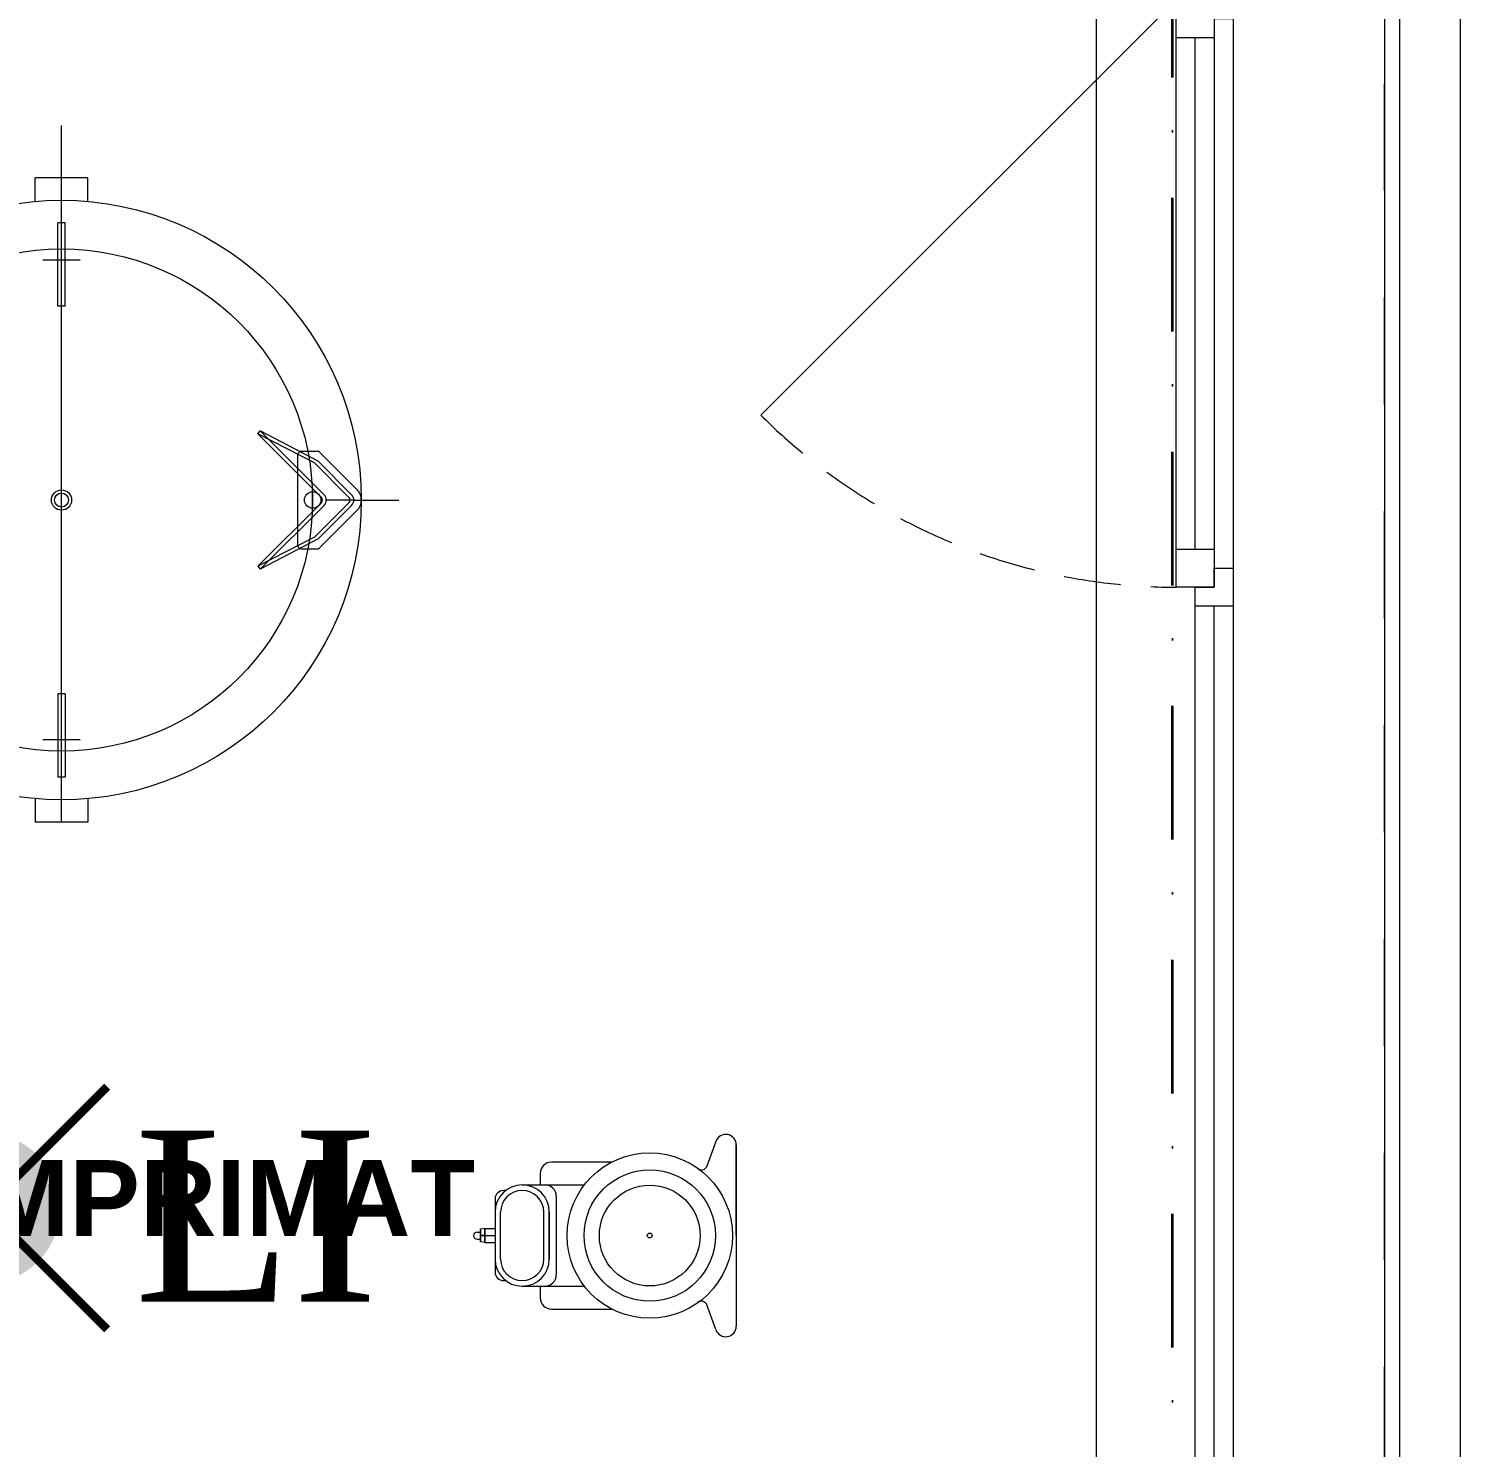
# Model space of a CAD drawing. Header units: millimetres. Extents: x 1322820 to 1391563, y 1051909 to 1098256.
# Drawn here: x 1364569 to 1366459, y 1086848 to 1088720 of the extents above; entities that cross this region are included whole.
import ezdxf
from ezdxf.enums import TextEntityAlignment as Align

# ---------------------------------------------------------------- set-up
doc = ezdxf.new("R2010")
doc.units = ezdxf.units.MM
doc.header["$MEASUREMENT"] = 0
for name, pattern in [('Dashed', [282.222223, 141.111112, -141.111112]), ('Dot & Dashed', [335.138881, 176.388884, -88.194442, 0, -70.555556]), ('DUBLU_INTRERUPT', [1.093612, 0.529167, -0.211667, 0.141111, -0.211667]), ('pard', [115, 75, -40])]:
    doc.linetypes.add(name, pattern=pattern)
doc.layers.get('0').update_dxf_attribs({"true_color": 0x787878})
for name, color, linetype, true_color in [('arhitectura - decoratii fatada', 7, 'Continuous', 0x787878), ('New_ARCHICAD Windows', 7, 'Continuous', 0x787878), ('New_arhitectura - axe', 7, 'Continuous', 0x787878), ('New_arhitectura - suprafete DTAC', 7, 'Continuous', 0x787878), ('New_rezistenta - pereti de rezistenta', 7, 'Continuous', 0x787878)]:
    doc.layers.add(name, color=color, linetype=linetype, true_color=true_color)
for name, color, linetype, lineweight, true_color in [('arhitectura - decoratii fatada_Pen_No__101', 7, 'Continuous', 13, 0x787878), ('instalatii - echipamente_Pen_No__21', 7, 'Continuous', 20, 0x787878), ('New_ARCHICAD Windows_Pen_No__1', 7, 'Continuous', 13, 0x787878), ('New_ARCHICAD Windows_Pen_No__21', 7, 'Continuous', 20, 0x787878), ('New_ARCHICAD Zone Stamps_Pen_No__1', 7, 'Continuous', 13, 0x787878), ('New_arhitectura - axe_Pen_No__201', 7, 'Continuous', 35, 0x787878), ('New_arhitectura - suprafete DTAC_Pen_No__14', 7, 'Continuous', 18, 0x787878)]:
    doc.layers.add(name, color=color, linetype=linetype, lineweight=lineweight, true_color=true_color)
doc.layers.add('Circuite', color=7, linetype='Continuous', lineweight=25)
doc.layers.add('ELECTRICAL', color=7, linetype='Continuous')
doc.layers.add('ELECTRICE', color=1, linetype='Continuous')
doc.styles.add('GENERATED_STYLE_1', font='arialbd.ttf')
doc.styles.add('GENERATED_STYLE_2', font='arial.ttf')

# ---------------------------------------------------------------- blocks, each defined once
blk = doc.blocks.new('STATIE AER COMPRIMAT_T.08_7_1', base_point=(1363316.2, 1088338.9))
at = {"layer": 'New_ARCHICAD Zone Stamps_Pen_No__1', "color": 7, "lineweight": 13, "insert": (1363634.8, 1087030.8), "char_height": 100, "attachment_point": 1, "style": 'GENERATED_STYLE_2'}
blk.add_mtext('\\A1;\\pt0,50;22,98{\\H0.66x;\\S^  ;} m{\\H0.66x;\\S2^  ;}', dxfattribs=at)
at = {"layer": 'New_ARCHICAD Zone Stamps_Pen_No__1', "color": 7, "lineweight": 13}
for tag, style, p in [('DUMMY_849', 'GENERATED_STYLE_1', (1363740.8, 1087446.5)), ('DUMMY_850', 'GENERATED_STYLE_1', (1365119.6, 1087250.1)), ('measuredAreaCode', 'GENERATED_STYLE_2', (1363466.5, 1087030.8))]:
    blk.add_attdef(tag, text='', height=100, dxfattribs=dict(at, style=style)).set_placement(p, align=Align.TOP_LEFT)
at = {"layer": 'New_ARCHICAD Zone Stamps_Pen_No__1', "color": 7, "lineweight": 13, "style": 'GENERATED_STYLE_1'}
for tag, p in [('ROOM_NUMBER', (1364293.1, 1087423.6)), ('ROOM_NAME', (1364293.1, 1087227.2))]:
    blk.add_attdef(tag, text='', height=100, dxfattribs=at).set_placement(p, align=Align.TOP_CENTER)
blk = doc.blocks.new('Horizontal Multi-Sash Window 23_3')
at = {"layer": 'New_ARCHICAD Windows_Pen_No__1', "color": 7, "linetype": 'Continuous', "lineweight": 13}
for p, q in [((975, 25), (427, 573)), ((-1000, 130), (1000, 130)), ((250, 25), (925, 25)), ((-950, 0), (175, 0)), ((-950, -25), (175, -25)), ((175, -50), (-950, -50)), ((950, -50), (225, -50)), ((-1000, -250), (-1000, -350)), ((1000, -350), (1000, -250)), ((-1000, -350), (1000, -350))]:
    blk.add_line(p, q, dxfattribs=at)
at = {"layer": 'New_ARCHICAD Windows_Pen_No__1', "color": 7, "linetype": 'Dashed', "lineweight": 13}
blk.add_line((-970, -250), (970, -250), dxfattribs=at)
at = {"layer": 'New_ARCHICAD Windows_Pen_No__1', "color": 7, "linetype": 'pard', "lineweight": 13}
blk.add_arc((975, 25), 775, 135, 180, dxfattribs=at)
at = {"layer": 'New_ARCHICAD Windows_Pen_No__21', "color": 7, "linetype": 'Continuous', "lineweight": 20}
for p, q in [((-1000, 0), (-1000, 130)), ((1000, 0), (1000, 130)), ((200, 25), (250, 25)), ((200, -25), (200, 25)), ((250, 25), (250, -25)), ((250, 25), (925, 25)), ((925, -25), (925, 25)), ((925, 25), (975, 25)), ((975, 25), (975, -25)), ((-1000, 0), (-950, 0)), ((-1000, -50), (-1000, 0)), ((-1000, -50), (-1000, 0)), ((-950, 0), (-950, -50)), ((175, -50), (175, 0)), ((175, 0), (200, 0)), ((200, 0), (200, -25)), ((250, 0), (925, 0)), ((975, -25), (975, 0)), ((975, 0), (1000, 0)), ((1000, -50), (1000, 0)), ((1000, -50), (1000, 0)), ((200, -25), (225, -25)), ((250, -25), (200, -25)), ((225, -25), (225, -50)), ((925, -25), (250, -25)), ((975, -25), (925, -25)), ((950, -50), (950, -25)), ((950, -25), (975, -25)), ((-950, -50), (-1000, -50)), ((-970, -50), (-970, -250)), ((200, -50), (175, -50)), ((225, -50), (200, -50)), ((1000, -50), (950, -50)), ((970, -50), (970, -250)), ((-1000, -250), (-970, -250)), ((1000, -250), (970, -250))]:
    blk.add_line(p, q, dxfattribs=at)
blk = doc.blocks.new('Wall_31_1', base_point=(1365978.5, 1085033.4))
at = {"layer": 'New_ARCHICAD Windows', "color": 7, "linetype": 'Continuous', "lineweight": 13, "zscale": 1000, "rotation": 90}
blk.add_blockref('Horizontal Multi-Sash Window 23_3', (1366108.5, 1087783.4), dxfattribs=at)
blk = doc.blocks.new('Wall_202_1', base_point=(1366378.5, 1086783.4))
at = {"layer": 'arhitectura - decoratii fatada_Pen_No__101', "color": 253, "linetype": 'Continuous', "lineweight": 13, "flags": 128}
for points in [[(1366378.5, 1088783.4), (1366358.5, 1088783.4)], [(1366358.5, 1088783.4), (1366358.5, 1086783.4)], [(1366378.5, 1086783.4), (1366378.5, 1088783.4)], [(1366358.5, 1086783.4), (1366378.5, 1086783.4)]]:
    blk.add_lwpolyline(points, dxfattribs=at)
blk = doc.blocks.new('Wall_203_1', base_point=(1366378.5, 1086783.4))
at = {"layer": 'arhitectura - decoratii fatada_Pen_No__101', "color": 253, "linetype": 'Continuous', "lineweight": 13, "flags": 128}
for points in [[(1366378.5, 1088783.4), (1366358.5, 1088783.4)], [(1366358.5, 1088783.4), (1366358.5, 1086783.4)], [(1366378.5, 1086783.4), (1366378.5, 1088783.4)], [(1366358.5, 1086783.4), (1366378.5, 1086783.4)]]:
    blk.add_lwpolyline(points, dxfattribs=at)
blk = doc.blocks.new('Wall_204_1', base_point=(1366378.5, 1086783.4))
at = {"layer": 'arhitectura - decoratii fatada_Pen_No__101', "color": 253, "linetype": 'Continuous', "lineweight": 13, "flags": 128}
for points in [[(1366378.5, 1088783.4), (1366358.5, 1088783.4)], [(1366358.5, 1088783.4), (1366358.5, 1086783.4)], [(1366378.5, 1086783.4), (1366378.5, 1088783.4)], [(1366358.5, 1086783.4), (1366378.5, 1086783.4)]]:
    blk.add_lwpolyline(points, dxfattribs=at)
blk = doc.blocks.new('Wall_205_1', base_point=(1366378.5, 1086783.4))
at = {"layer": 'arhitectura - decoratii fatada_Pen_No__101', "color": 253, "linetype": 'Continuous', "lineweight": 13, "flags": 128}
for points in [[(1366378.5, 1088783.4), (1366358.5, 1088783.4)], [(1366358.5, 1088783.4), (1366358.5, 1086783.4)], [(1366378.5, 1086783.4), (1366378.5, 1088783.4)], [(1366358.5, 1086783.4), (1366378.5, 1086783.4)]]:
    blk.add_lwpolyline(points, dxfattribs=at)
blk = doc.blocks.new('Standard grid marker')
at = {"layer": 'New_arhitectura - axe_Pen_No__201', "linetype": 'Dot & Dashed', "lineweight": 35}
blk.add_line((1000, 0), (43350, 0), dxfattribs=at)
at = {"layer": 'New_arhitectura - axe_Pen_No__201', "lineweight": 35, "style": 'GENERATED_STYLE_1'}
for tag, p in [('AC_MarkerText_1_0', (-106.1, 7.1)), ('AC_MarkerText_1_1', (44456, 7.1))]:
    blk.add_attdef(tag, text='', height=125, rotation=270, dxfattribs=at).set_placement(p, align=Align.MIDDLE_CENTER)
blk = doc.blocks.new('terasa')
at = {"layer": 'instalatii - echipamente_Pen_No__21', "linetype": 'Continuous', "lineweight": 20}
for p, q in [((1364612.645, 1087673.095), (1364612.646, 1088592.874)), ((1364578.03, 1088492.455), (1364578.031, 1088523.643)), ((1364647.261, 1088523.642), (1364578.031, 1088523.643)), ((1364647.261, 1088492.455), (1364647.261, 1088523.642)), ((1364607.701, 1088354.116), (1364607.701, 1088464.302)), ((1364617.591, 1088464.302), (1364607.701, 1088464.302)), ((1364617.59, 1088354.116), (1364617.591, 1088464.302)), ((1364637.371, 1088414.852), (1364587.921, 1088414.852)), ((1364617.59, 1088354.116), (1364607.701, 1088354.116)), ((1364871.684, 1088185.739), (1364874.931, 1088189.485)), ((1364955.558, 1088101.865), (1364871.684, 1088185.739)), ((1364946.417, 1088147.414), (1364871.684, 1088185.739)), ((1364959.054, 1088105.362), (1364874.931, 1088189.485)), ((1364951.135, 1088149.69), (1364874.931, 1088189.485)), ((1364924.185, 1088157.709), (1364924.184, 1088039.028)), ((1364929.13, 1088162.655), (1364950.11, 1088162.655)), ((1365002.456, 1088112.356), (1364953.606, 1088161.206)), ((1364991.967, 1088101.865), (1364946.417, 1088147.414)), ((1364995.463, 1088105.362), (1364951.135, 1088149.69)), ((1364943.964, 1088078.589), (1364943.964, 1088118.149)), ((1364998.36, 1088098.369), (1364961.951, 1088098.369)), ((1364998.36, 1088098.369), (1365057.7, 1088098.369)), ((1364955.558, 1088094.871), (1364871.684, 1088010.998)), ((1364959.054, 1088091.375), (1364874.931, 1088007.251)), ((1364991.967, 1088094.872), (1364946.417, 1088049.322)), ((1364995.463, 1088091.375), (1364951.135, 1088047.047)), ((1365002.457, 1088084.382), (1364953.606, 1088035.531)), ((1364946.417, 1088049.322), (1364871.684, 1088010.998)), ((1364951.135, 1088047.047), (1364874.931, 1088007.251)), ((1364929.129, 1088034.083), (1364950.109, 1088034.083)), ((1364871.684, 1088010.998), (1364874.931, 1088007.251)), ((1364607.701, 1087842.621), (1364607.701, 1087732.435)), ((1364617.591, 1087842.621), (1364607.701, 1087842.621)), ((1364617.591, 1087842.621), (1364617.591, 1087732.434)), ((1364637.372, 1087781.885), (1364587.921, 1087781.885)), ((1364617.591, 1087732.434), (1364607.701, 1087732.435)), ((1364578.03, 1087704.281), (1364578.03, 1087673.095)), ((1364647.26, 1087704.281), (1364647.26, 1087673.094)), ((1364647.26, 1087673.094), (1364578.03, 1087673.095)), ((1365476.111, 1087251.832), (1365464.331, 1087219.226)), ((1365502.996, 1087247.405), (1365502.996, 1087007.986)), ((1365502.996, 1087127.695), (1365502.996, 1087247.405)), ((1365220.55, 1087194.453), (1365250.649, 1087194.453)), ((1365220.55, 1087194.453), (1365302.5, 1087194.453)), ((1365265.484, 1087179.618), (1365265.484, 1087075.772)), ((1365184.786, 1087158.689), (1365184.786, 1087096.701)), ((1365192.054, 1087096.701), (1365192.054, 1087158.689)), ((1365249.045, 1087096.701), (1365249.045, 1087158.689)), ((1365256.314, 1087158.689), (1365256.314, 1087096.701)), ((1365256.314, 1087096.701), (1365256.314, 1087158.689)), ((1365160.956, 1087132.294), (1365165.528, 1087132.294)), ((1365160.956, 1087123.096), (1365165.528, 1087123.096)), ((1365220.55, 1087060.937), (1365302.5, 1087060.937)), ((1365476.111, 1087003.558), (1365464.322, 1087036.189))]:
    blk.add_line(p, q, dxfattribs=at)
for points in [[(1365338.68, 1087224.618), (1365259.228, 1087224.618, 0.41421356), (1365244.393, 1087209.783), (1365244.393, 1087194.453)], [(1365198.743, 1087187.036), (1365195.665, 1087187.036, 0.41421356), (1365184.786, 1087176.157), (1365184.786, 1087079.234, 0.41421356), (1365195.665, 1087068.354), (1365198.743, 1087068.354)], [(1365244.393, 1087060.937), (1365244.393, 1087045.607, 0.41421356), (1365259.228, 1087030.772), (1365338.68, 1087030.772)]]:
    blk.add_lwpolyline(points, format="xyb", dxfattribs=at)
for points in [[(1365171.03, 1087136.865), (1365165.528, 1087135.948)], [(1365171.03, 1087127.695), (1365165.528, 1087127.695), (1365165.528, 1087135.948), (1365165.528, 1087127.695), (1365171.03, 1087127.695), (1365171.03, 1087136.865), (1365171.03, 1087133.197), (1365171.03, 1087136.865), (1365171.03, 1087127.695), (1365184.786, 1087127.695)], [(1365171.03, 1087136.865), (1365184.786, 1087136.865)], [(1365171.03, 1087127.695), (1365165.528, 1087127.695), (1365165.528, 1087119.442), (1365165.528, 1087127.695), (1365171.03, 1087127.695), (1365171.03, 1087118.525), (1365171.03, 1087122.193), (1365171.03, 1087118.525), (1365171.03, 1087127.695), (1365184.786, 1087127.695)], [(1365171.03, 1087118.525), (1365165.528, 1087119.442)], [(1365171.03, 1087118.525), (1365184.786, 1087118.525)]]:
    blk.add_lwpolyline(points, dxfattribs=at)
for centre, radius in [((1364612.646, 1088098.368), 395.604), ((1364612.646, 1088098.368), 331.319), ((1364612.646, 1088098.368), 13.352), ((1364612.646, 1088098.368), 9.213), ((1364943.964, 1088098.369), 10.879), ((1365388.825, 1087127.695), 109.127), ((1365388.825, 1087127.695), 86.66), ((1365388.825, 1087127.695), 66.485), ((1365388.825, 1087127.695), 3.21)]:
    blk.add_circle(centre, radius, dxfattribs=at)
for centre, radius, start, end in [((1364929.13, 1088157.709), 4.945, 90, 180), ((1364950.11, 1088157.709), 4.945, 44.9994, 90), ((1364952.061, 1088098.369), 4.945, 314.999999, 44.992), ((1364952.061, 1088098.369), 9.89, 314.99969, 44.9978), ((1364988.47, 1088098.369), 4.945, 315.003709, 44.992), ((1364988.47, 1088098.369), 9.89, 315, 44.9978), ((1364988.47, 1088098.369), 19.78, 315.00093, 45.002), ((1364929.129, 1088039.028), 4.945, 180, 270), ((1364950.109, 1088039.028), 4.945, 270, 314.991959), ((1365489.189, 1087247.405), 13.807, 0, 161.295301), ((1365457.168, 1087222.06), 7.703, 234.143831, 341.856791), ((1365220.55, 1087158.689), 35.764, 0, 180), ((1365250.649, 1087179.618), 14.835, 0, 90), ((1365220.55, 1087158.689), 28.495, 0, 180), ((1365160.956, 1087127.695), 4.599, 90, 270), ((1365220.55, 1087096.701), 35.764, 180, 0), ((1365220.55, 1087096.701), 28.495, 180, 0), ((1365250.649, 1087075.772), 14.835, 270, 0), ((1365457.156, 1087033.363), 7.703, 18.20525, 125.91821), ((1365489.189, 1087007.986), 13.807, 198.704699, 0)]:
    blk.add_arc(centre, radius, start, end, dxfattribs=at)
at = {"layer": 'New_arhitectura - suprafete DTAC_Pen_No__14', "linetype": 'Continuous', "lineweight": 18, "flags": 128}
blk.add_lwpolyline([(1361828.539, 1090570.6), (1361828.539, 1085033.356), (1365978.539, 1085033.356), (1365978.539, 1090570.6)], close=True, dxfattribs=at)
at = {"layer": 'arhitectura - decoratii fatada', "lineweight": 20}
for name in ['Wall_202_1', 'Wall_203_1', 'Wall_204_1', 'Wall_205_1']:
    blk.add_blockref(name, (1366378.539, 1086783.356), dxfattribs=at)
at = {"layer": 'New_arhitectura - axe', "linetype": 'Continuous', "lineweight": 13, "zscale": 1000, "rotation": 90}
blk.add_blockref('Standard grid marker', (1366078.539, 1052120.65), dxfattribs=at)
at = {"layer": 'New_arhitectura - suprafete DTAC', "linetype": 'Continuous', "lineweight": 13}
blk.add_blockref('STATIE AER COMPRIMAT_T.08_7_1', (1363316.197, 1088338.908), dxfattribs=at).add_auto_attribs({'ROOM_NAME': 'STATIE AER COMPRIMAT', 'ROOM_NUMBER': 'T.08', 'measuredAreaCode': 'A: '})
at = {"layer": 'New_rezistenta - pereti de rezistenta', "lineweight": 13}
blk.add_blockref('Wall_31_1', (1365978.539, 1085033.356), dxfattribs=at)

msp = doc.modelspace()

# ---------------------------------------------------------------- block references
msp.add_blockref('terasa', (0, 0))

# ---------------------------------------------------------------- next in the draw order: hatches: boundary and pattern name
at = {"layer": 'ELECTRICE', "linetype": 'DUBLU_INTRERUPT'}
h = msp.add_hatch(color=1, dxfattribs=at)
h.paths.add_polyline_path([(1364434.1, 1087101.3, 0.414226), (1364573.5, 1087086.1), (1364496.2, 1087163.4)])
h.paths.add_polyline_path([(1364496.2, 1087163.4), (1364573.5, 1087086.1, 0.227426), (1364610.6, 1087163.4, 0.227437), (1364573.5, 1087240.8)])
h.paths.add_polyline_path([(1364496.2, 1087163.4), (1364573.5, 1087240.8, 0.414202), (1364434.1, 1087225.5)])
h.paths.add_polyline_path([(1364434.1, 1087101.3), (1364496.2, 1087163.4), (1364434.1, 1087225.5, 0.170706), (1364412.2, 1087163.4, 0.170696)])

# ---------------------------------------------------------------- next in the draw order: linework, layer by layer
at = {"layer": 'ELECTRICAL', "linetype": 'Continuous', "const_width": 11.3, "flags": 128}
msp.add_lwpolyline([(1364672.8, 1087324.1), (1364352.7, 1087004), (1364512.7, 1087164.1), (1364672.8, 1087004), (1364352.7, 1087324.1)], dxfattribs=at)

# ---------------------------------------------------------------- next in the draw order: texts
at = {"layer": 'Circuite', "insert": (1364708.6, 1087266.3), "char_height": 225.707, "width": 1032.314, "attachment_point": 1}
msp.add_mtext('{\\fTimes New Roman|b0|i0|c0|p18;LI}', dxfattribs=at)

doc.saveas('drawing.dxf')
